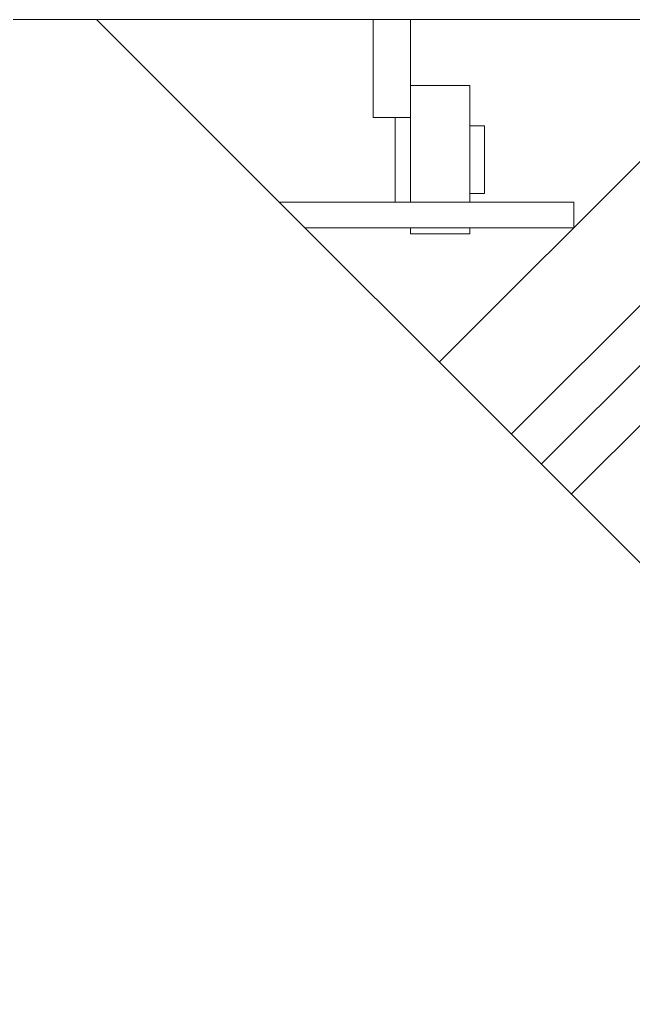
# Model space of a CAD drawing. Header units: millimetres. Extents: x 163705 to 1616509, y 81827 to 302547.
# Drawn here: x 216365.5 to 216437.9, y 144719 to 144834.6 of the extents above; entities that cross this region are included whole.
import ezdxf

# ---------------------------------------------------------------- set-up
doc = ezdxf.new("R2010")
doc.units = ezdxf.units.MM
doc.header["$LTSCALE"] = 10
doc.layers.add('1-设备轮廓', color=2, linetype='Continuous', lineweight=18)

# ---------------------------------------------------------------- blocks, each defined once
blk = doc.blocks.new('G$CE9C43516')
for p, q in [((2321, 2055), (1791, 2055)), ((2321, 1725.71), (1991.71, 2055)), ((2024.3, 2055), (2024.3, 2043.45)), ((2028.7, 2043.45), (2028.7, 2055)), ((2044.11, 2002.6), (2096.5, 2055)), ((2047.64, 1999.07), (2103.57, 2055)), ((2032.09, 2014.62), (2067.5, 2050.04)), ((2035.7, 2047.25), (2028.7, 2047.25)), ((2035.7, 2047.25), (2035.7, 2038.44)), ((2024.3, 2043.45), (2028.7, 2043.45)), ((2026.9, 2038.47), (2026.9, 2043.45)), ((2028.7, 2043.45), (2028.7, 2038.44)), ((2037.4, 2042.5), (2035.7, 2042.5)), ((2037.4, 2042.5), (2037.4, 2038.47)), ((2040.57, 2006.14), (2075.99, 2041.55)), ((2026.9, 2033.5), (2026.9, 2038.47)), ((2028.7, 2038.44), (2028.7, 2033.47)), ((2035.7, 2038.44), (2035.7, 2033.47)), ((2037.4, 2038.47), (2037.4, 2034.5)), ((2035.7, 2034.5), (2037.4, 2034.5)), ((2013.24, 2033.47), (2047.93, 2033.47)), ((2026.9, 2033.5), (2028.7, 2033.5)), ((2047.93, 2030.47), (2047.93, 2033.47)), ((2016.24, 2030.47), (2047.93, 2030.47)), ((2028.7, 2030.47), (2028.7, 2029.75)), ((2035.7, 2030.47), (2035.7, 2029.75)), ((2028.7, 2029.75), (2035.7, 2029.75))]:
    blk.add_line(p, q)
blk = doc.blocks.new('A$C7121566b')
at = {"layer": '1-设备轮廓'}
blk.add_blockref('G$CE9C43516', (4454.72, 2220.13), dxfattribs=at)

msp = doc.modelspace()

# ---------------------------------------------------------------- block references
msp.add_blockref('A$C7121566b', (209928.183, 140559.499))

doc.saveas('drawing.dxf')
